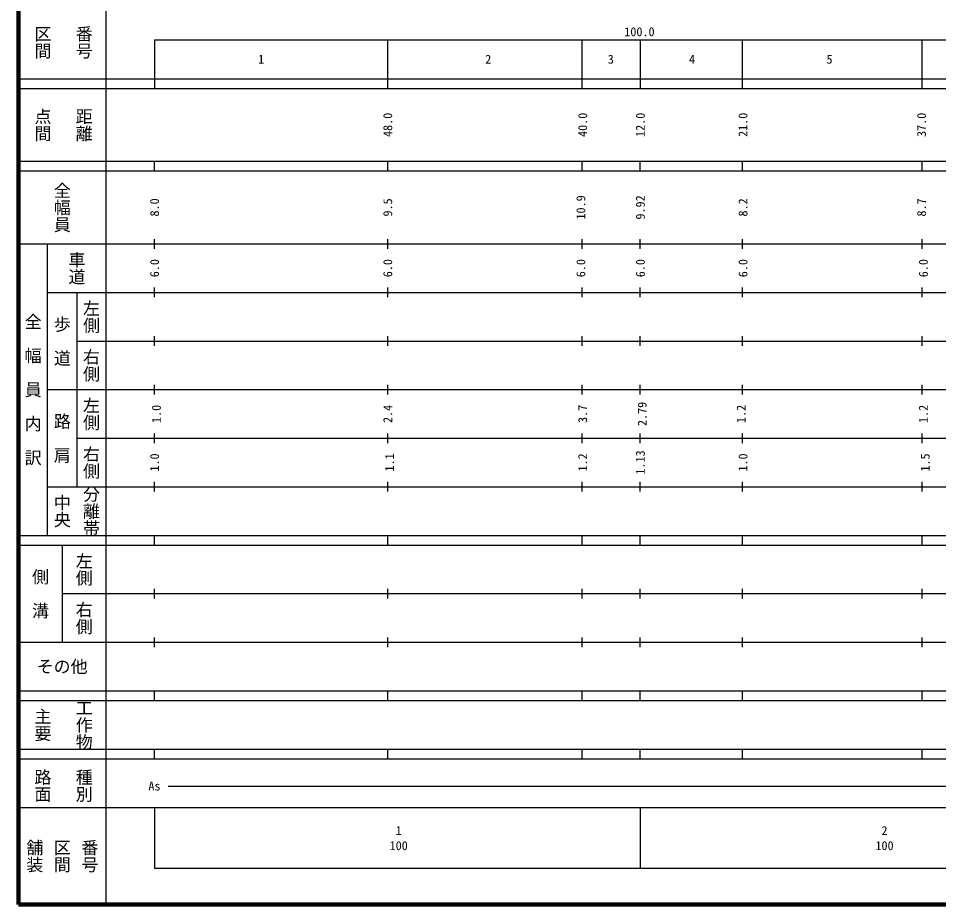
# Model space of a CAD drawing. Units: millimetres on the paper, enlarged 1000 times. Extents: x 40000 to 680000, y 20000 to 380000.
# Drawn here: x 40000 to 229422, y 20000 to 202409 of the extents above; entities that cross this region are included whole.
import ezdxf
from ezdxf.enums import TextEntityAlignment as Align

# ---------------------------------------------------------------- set-up
doc = ezdxf.new("R2010")
doc.units = ezdxf.units.MM
doc.header["$LTSCALE"] = 1000
doc.layers.add('M-TTL', color=2, linetype='Continuous', lineweight=140)
doc.layers.add('M-TTL-BAND', color=7, linetype='Continuous', lineweight=25)
doc.styles.add('@ＭＳ ゴシック', font='')
doc.styles.add('ＭＳ ゴシック', font='')
doc.styles.get('@ＭＳ ゴシック').set_extended_font_data('@MS Gothic')
doc.styles.get('ＭＳ ゴシック').set_extended_font_data('MS Gothic')

msp = doc.modelspace()

# ---------------------------------------------------------------- linework, layer by layer
at = {"layer": 'M-TTL'}
for p, q in [((40000, 380000), (40000, 20000)), ((40000, 20000), (680000, 20000))]:
    msp.add_line(p, q, dxfattribs=at)
at = {"layer": 'M-TTL-BAND'}
for p, q in [((58000, 370000), (58000, 20000)), ((68000, 198000), (579000, 198000)), ((68000, 198000), (68000, 188000)), ((116000, 198000), (116000, 188000)), ((156000, 198000), (156000, 188000)), ((168000, 198000), (168000, 188000)), ((189000, 198000), (189000, 188000)), ((226000, 198000), (226000, 188000)), ((40000, 190000), (579000, 190000)), ((40000, 188000), (579000, 188000)), ((40000, 173000), (579000, 173000)), ((68000, 171000), (68000, 173000)), ((116000, 173000), (116000, 171000)), ((156000, 173000), (156000, 171000)), ((168000, 171000), (168000, 173000)), ((189000, 173000), (189000, 171000)), ((226000, 173000), (226000, 171000)), ((40000, 171000), (579000, 171000)), ((40000, 156000), (579000, 156000)), ((46000, 96000), (46000, 156000)), ((68000, 155000), (68000, 157000)), ((116000, 157000), (116000, 155000)), ((156000, 157000), (156000, 155000)), ((168000, 155000), (168000, 157000)), ((189000, 157000), (189000, 155000)), ((226000, 157000), (226000, 155000)), ((46000, 146000), (579000, 146000)), ((52000, 146000), (52000, 106000)), ((68000, 145000), (68000, 147000)), ((116000, 147000), (116000, 145000)), ((156000, 147000), (156000, 145000)), ((168000, 145000), (168000, 147000)), ((189000, 147000), (189000, 145000)), ((226000, 147000), (226000, 145000)), ((68000, 135000), (68000, 137000)), ((116000, 137000), (116000, 135000)), ((156000, 137000), (156000, 135000)), ((168000, 135000), (168000, 137000)), ((189000, 137000), (189000, 135000)), ((226000, 137000), (226000, 135000)), ((52000, 136000), (579000, 136000)), ((68000, 125000), (68000, 127000)), ((116000, 127000), (116000, 125000)), ((156000, 127000), (156000, 125000)), ((168000, 125000), (168000, 127000)), ((189000, 127000), (189000, 125000)), ((226000, 127000), (226000, 125000)), ((46000, 126000), (579000, 126000)), ((52000, 116000), (579000, 116000)), ((68000, 115000), (68000, 117000)), ((116000, 117000), (116000, 115000)), ((156000, 117000), (156000, 115000)), ((168000, 115000), (168000, 117000)), ((189000, 117000), (189000, 115000)), ((226000, 117000), (226000, 115000)), ((68000, 105000), (68000, 107000)), ((116000, 107000), (116000, 105000)), ((156000, 107000), (156000, 105000)), ((168000, 105000), (168000, 107000)), ((189000, 107000), (189000, 105000)), ((226000, 107000), (226000, 105000)), ((46000, 106000), (579000, 106000)), ((40000, 96000), (579000, 96000)), ((68000, 94000), (68000, 96000)), ((116000, 96000), (116000, 94000)), ((156000, 96000), (156000, 94000)), ((168000, 94000), (168000, 96000)), ((189000, 96000), (189000, 94000)), ((226000, 96000), (226000, 94000)), ((40000, 94000), (579000, 94000)), ((49000, 94000), (49000, 74000)), ((49000, 84000), (579000, 84000)), ((68000, 83000), (68000, 85000)), ((116000, 85000), (116000, 83000)), ((156000, 85000), (156000, 83000)), ((168000, 83000), (168000, 85000)), ((189000, 85000), (189000, 83000)), ((226000, 85000), (226000, 83000)), ((40000, 74000), (579000, 74000)), ((68000, 73000), (68000, 75000)), ((116000, 75000), (116000, 73000)), ((156000, 75000), (156000, 73000)), ((168000, 73000), (168000, 75000)), ((189000, 75000), (189000, 73000)), ((226000, 75000), (226000, 73000)), ((40000, 64000), (579000, 64000)), ((68000, 62000), (68000, 64000)), ((116000, 64000), (116000, 62000)), ((156000, 64000), (156000, 62000)), ((168000, 62000), (168000, 64000)), ((189000, 64000), (189000, 62000)), ((226000, 64000), (226000, 62000)), ((40000, 62000), (579000, 62000)), ((40000, 52000), (579000, 52000)), ((68000, 50000), (68000, 52000)), ((116000, 52000), (116000, 50000)), ((156000, 52000), (156000, 50000)), ((168000, 50000), (168000, 52000)), ((189000, 52000), (189000, 50000)), ((226000, 52000), (226000, 50000)), ((40000, 50000), (579000, 50000)), ((70805, 44406), (565903, 44406)), ((40000, 40000), (579000, 40000)), ((68000, 40000), (68000, 27500)), ((168000, 40000), (168000, 27500)), ((68000, 27500), (579000, 27500))]:
    msp.add_line(p, q, dxfattribs=at)

# ---------------------------------------------------------------- texts
for s, height, rotation, style, p in [('番号', 2566, 270, '@ＭＳ ゴシック', (53500, 197500)), ('区間', 2566, 270, '@ＭＳ ゴシック', (45000, 197500)), ('点間', 2566, 270, '@ＭＳ ゴシック', (45000, 180500)), ('距離', 2566, 270, '@ＭＳ ゴシック', (53500, 180500)), ('48.0', 1833, 90, 'ＭＳ ゴシック', (116024, 180500)), ('40.0', 1833, 90, 'ＭＳ ゴシック', (156151, 180500)), ('12.0', 1833, 90, 'ＭＳ ゴシック', (168024, 180500)), ('21.0', 1833, 90, 'ＭＳ ゴシック', (189152, 180500)), ('37.0', 1833, 90, 'ＭＳ ゴシック', (225903, 180500)), ('全幅員', 2566, 270, '@ＭＳ ゴシック', (49000, 163500)), ('8.0', 1833, 90, 'ＭＳ ゴシック', (68023, 163500)), ('9.5', 1833, 90, 'ＭＳ ゴシック', (116024, 163500)), ('10.9', 1833, 90, 'ＭＳ ゴシック', (155776, 163500)), ('9.92', 1833, 90, 'ＭＳ ゴシック', (168023, 163500)), ('8.2', 1833, 90, 'ＭＳ ゴシック', (189152, 163500)), ('8.7', 1833, 90, 'ＭＳ ゴシック', (225903, 163500)), ('車道', 2566, 270, '@ＭＳ ゴシック', (52000, 151000)), ('6.0', 1833, 90, 'ＭＳ ゴシック', (68023, 151000)), ('6.0', 1833, 90, 'ＭＳ ゴシック', (116024, 151000)), ('6.0', 1833, 90, 'ＭＳ ゴシック', (155776, 151000)), ('6.0', 1833, 90, 'ＭＳ ゴシック', (168023, 151000)), ('6.0', 1833, 90, 'ＭＳ ゴシック', (189152, 151000)), ('6.0', 1833, 90, 'ＭＳ ゴシック', (226278, 151000)), ('左側', 2566, 270, '@ＭＳ ゴシック', (55000, 141000)), ('全\u3000幅\u3000員\u3000内\u3000訳', 2566, 270, '@ＭＳ ゴシック', (43000, 126000)), ('歩\u3000道', 2566, 270, '@ＭＳ ゴシック', (49000, 136000)), ('右側', 2566, 270, '@ＭＳ ゴシック', (55000, 131000)), ('左側', 2566, 270, '@ＭＳ ゴシック', (55000, 121000)), ('2.79', 1833, 90, 'ＭＳ ゴシック', (168398, 121000)), ('1.0', 1833, 90, 'ＭＳ ゴシック', (68398, 121000)), ('2.4', 1833, 90, 'ＭＳ ゴシック', (116024, 121000)), ('3.7', 1833, 90, 'ＭＳ ゴシック', (156151, 121000)), ('1.2', 1833, 90, 'ＭＳ ゴシック', (188777, 121000)), ('1.2', 1833, 90, 'ＭＳ ゴシック', (226278, 121000)), ('路\u3000肩', 2566, 270, '@ＭＳ ゴシック', (49000, 116000)), ('右側', 2566, 270, '@ＭＳ ゴシック', (55000, 111000)), ('1.0', 1833, 90, 'ＭＳ ゴシック', (68023, 111000)), ('1.1', 1833, 90, 'ＭＳ ゴシック', (116399, 111000)), ('1.2', 1833, 90, 'ＭＳ ゴシック', (156151, 111000)), ('1.13', 1833, 90, 'ＭＳ ゴシック', (168023, 111000)), ('1.0', 1833, 90, 'ＭＳ ゴシック', (189152, 111000)), ('1.5', 1833, 90, 'ＭＳ ゴシック', (226653, 111000)), ('中央', 2566, 270, '@ＭＳ ゴシック', (49000, 101000)), ('分離帯', 2566, 270, '@ＭＳ ゴシック', (55000, 101000)), ('左側', 2566, 270, '@ＭＳ ゴシック', (53500, 89000)), ('側\u3000溝', 2566, 270, '@ＭＳ ゴシック', (44500, 84000)), ('右側', 2566, 270, '@ＭＳ ゴシック', (53500, 79000)), ('工作物', 2566, 270, '@ＭＳ ゴシック', (53500, 57000)), ('主要', 2566, 270, '@ＭＳ ゴシック', (45000, 57000)), ('路面', 2566, 270, '@ＭＳ ゴシック', (45000, 44500)), ('種別', 2566, 270, '@ＭＳ ゴシック', (53500, 44500)), ('舗装', 2566, 270, '@ＭＳ ゴシック', (43333, 30000)), ('区間', 2566, 270, '@ＭＳ ゴシック', (49000, 30000)), ('番号', 2566, 270, '@ＭＳ ゴシック', (54667, 30000))]:
    msp.add_text(s, height=height, rotation=rotation, dxfattribs=dict(at, style=style)).set_placement(p, align=Align.MIDDLE_CENTER)
at = {"layer": 'M-TTL-BAND', "style": 'ＭＳ ゴシック'}
msp.add_text('100.0', height=1833, dxfattribs=at).set_placement((167844, 198195), align=Align.BOTTOM_CENTER)
for s, height, p in [('1', 1833, (89961, 194000)), ('2', 1833, (136713, 194000)), ('3', 1833, (161944, 194000)), ('4', 1833, (178661, 194000)), ('5', 1833, (206965, 194000)), ('その他', 2566, (49000, 69000)), ('As', 1833, (68006, 44406)), ('1', 1833, (118288, 35238)), ('2', 1833, (218288, 35238)), ('100', 1833, (118288, 32131)), ('100', 1833, (218288, 32131))]:
    msp.add_text(s, height=height, dxfattribs=at).set_placement(p, align=Align.MIDDLE_CENTER)

doc.saveas('drawing.dxf')
